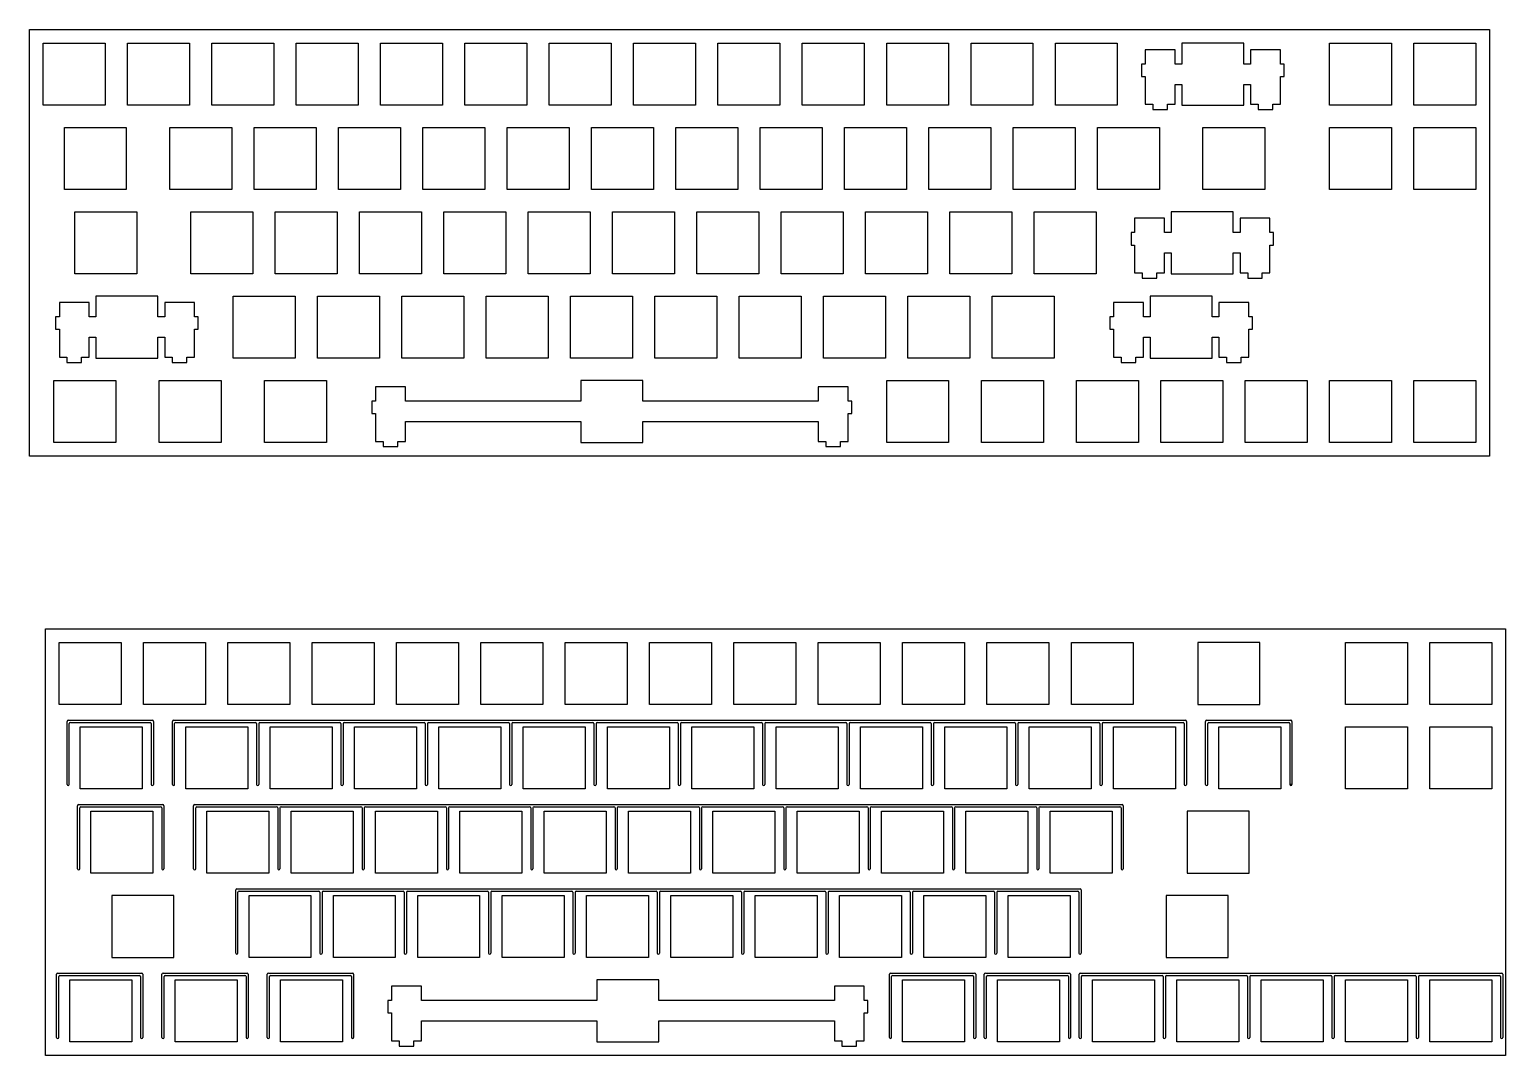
# Model space of a CAD drawing. Extents: x 303 to 653, y -1408 to -756.
# Drawn here: x 315.1 to 648.5, y -1124.6 to -892.7 of the extents above; entities that cross this region are included whole.
import ezdxf

# ---------------------------------------------------------------- set-up
doc = ezdxf.new("R2010")
doc.units = 0
doc.header["$MEASUREMENT"] = 0

msp = doc.modelspace()

# ---------------------------------------------------------------- linework, layer by layer
at = {"color": 0}
for p, q in [((315.11, -892.71), (644.87, -892.71)), ((315.11, -989.11), (315.11, -892.71)), ((644.87, -892.71), (644.87, -989.11)), ((318.21, -895.81), (332.21, -895.81)), ((318.21, -909.81), (318.21, -895.81)), ((332.21, -895.81), (332.21, -909.81)), ((337.26, -895.81), (351.25, -895.81)), ((337.26, -909.81), (337.26, -895.81)), ((351.25, -895.81), (351.25, -909.81)), ((356.31, -895.81), (370.3, -895.81)), ((356.31, -909.81), (356.31, -895.81)), ((370.3, -895.81), (370.3, -909.81)), ((375.36, -895.81), (389.35, -895.81)), ((375.36, -909.81), (375.36, -895.81)), ((389.35, -895.81), (389.35, -909.81)), ((394.41, -895.81), (408.4, -895.81)), ((394.41, -909.81), (394.41, -895.81)), ((408.4, -895.81), (408.4, -909.81)), ((413.45, -895.81), (427.45, -895.81)), ((413.45, -909.81), (413.45, -895.81)), ((427.45, -895.81), (427.45, -909.81)), ((432.5, -895.81), (446.5, -895.81)), ((432.5, -909.81), (432.5, -895.81)), ((446.5, -895.81), (446.5, -909.81)), ((451.56, -895.81), (465.55, -895.81)), ((451.56, -909.81), (451.56, -895.81)), ((465.55, -895.81), (465.55, -909.81)), ((470.61, -895.81), (484.6, -895.81)), ((470.61, -909.81), (470.61, -895.81)), ((484.6, -895.81), (484.6, -909.81)), ((489.66, -895.81), (503.65, -895.81)), ((489.66, -909.81), (489.66, -895.81)), ((503.65, -895.81), (503.65, -909.81)), ((508.71, -895.81), (522.7, -895.81)), ((508.71, -909.81), (508.71, -895.81)), ((522.7, -895.81), (522.7, -909.81)), ((527.76, -895.81), (541.75, -895.81)), ((527.76, -909.81), (527.76, -895.81)), ((541.75, -895.81), (541.75, -909.81)), ((546.81, -895.81), (560.8, -895.81)), ((546.81, -909.81), (546.81, -895.81)), ((560.8, -895.81), (560.8, -909.81)), ((575.38, -895.81), (575.38, -900.51)), ((589.38, -895.81), (575.38, -895.81)), ((589.38, -900.51), (589.38, -895.81)), ((608.72, -895.81), (622.72, -895.81)), ((608.72, -909.81), (608.72, -895.81)), ((622.72, -895.81), (622.72, -909.81)), ((627.77, -895.81), (641.77, -895.81)), ((627.77, -909.81), (627.77, -895.81)), ((641.77, -895.81), (641.77, -909.81)), ((573.85, -897.28), (567.11, -897.28)), ((567.11, -897.28), (567.11, -900.51)), ((573.85, -900.51), (573.85, -897.28)), ((597.65, -897.28), (590.91, -897.28)), ((590.91, -897.28), (590.91, -900.51)), ((597.65, -900.51), (597.65, -897.28)), ((567.11, -900.51), (566.28, -900.51)), ((566.28, -900.51), (566.28, -903.31)), ((566.28, -903.31), (567.11, -903.31)), ((567.11, -903.31), (567.11, -909.58)), ((575.38, -900.51), (573.85, -900.51)), ((590.91, -900.51), (589.38, -900.51)), ((598.48, -900.51), (597.65, -900.51)), ((597.65, -909.58), (597.65, -903.31)), ((597.65, -903.31), (598.48, -903.31)), ((598.48, -903.31), (598.48, -900.51)), ((573.85, -909.58), (573.85, -905.11)), ((573.85, -905.11), (575.38, -905.11)), ((575.38, -905.11), (575.38, -909.81)), ((589.38, -909.81), (589.38, -905.11)), ((589.38, -905.11), (590.91, -905.11)), ((590.91, -905.11), (590.91, -909.58)), ((332.21, -909.81), (318.21, -909.81)), ((351.25, -909.81), (337.26, -909.81)), ((370.3, -909.81), (356.31, -909.81)), ((389.35, -909.81), (375.36, -909.81)), ((408.4, -909.81), (394.41, -909.81)), ((427.45, -909.81), (413.45, -909.81)), ((446.5, -909.81), (432.5, -909.81)), ((465.55, -909.81), (451.56, -909.81)), ((484.6, -909.81), (470.61, -909.81)), ((503.65, -909.81), (489.66, -909.81)), ((522.7, -909.81), (508.71, -909.81)), ((541.75, -909.81), (527.76, -909.81)), ((560.8, -909.81), (546.81, -909.81)), ((567.11, -909.58), (568.83, -909.58)), ((568.83, -909.58), (568.83, -910.78)), ((572.13, -910.78), (572.13, -909.58)), ((572.13, -909.58), (573.85, -909.58)), ((575.38, -909.81), (589.38, -909.81)), ((590.91, -909.58), (592.63, -909.58)), ((592.63, -909.58), (592.63, -910.78)), ((595.93, -910.78), (595.93, -909.58)), ((595.93, -909.58), (597.65, -909.58)), ((622.72, -909.81), (608.72, -909.81)), ((641.77, -909.81), (627.77, -909.81)), ((568.83, -910.78), (572.13, -910.78)), ((592.63, -910.78), (595.93, -910.78)), ((322.97, -914.86), (336.97, -914.86)), ((322.97, -928.86), (322.97, -914.86)), ((336.97, -914.86), (336.97, -928.86)), ((346.78, -914.86), (360.78, -914.86)), ((346.78, -928.86), (346.78, -914.86)), ((360.78, -914.86), (360.78, -928.86)), ((365.83, -914.86), (379.83, -914.86)), ((365.83, -928.86), (365.83, -914.86)), ((379.83, -914.86), (379.83, -928.86)), ((384.88, -914.86), (398.88, -914.86)), ((384.88, -928.86), (384.88, -914.86)), ((398.88, -914.86), (398.88, -928.86)), ((403.93, -914.86), (417.93, -914.86)), ((403.93, -928.86), (403.93, -914.86)), ((417.93, -914.86), (417.93, -928.86)), ((422.98, -914.86), (436.98, -914.86)), ((422.98, -928.86), (422.98, -914.86)), ((436.98, -914.86), (436.98, -928.86)), ((442.03, -914.86), (456.03, -914.86)), ((442.03, -928.86), (442.03, -914.86)), ((456.03, -914.86), (456.03, -928.86)), ((461.08, -914.86), (475.08, -914.86)), ((461.08, -928.86), (461.08, -914.86)), ((475.08, -914.86), (475.08, -928.86)), ((480.13, -914.86), (494.13, -914.86)), ((480.13, -928.86), (480.13, -914.86)), ((494.13, -914.86), (494.13, -928.86)), ((499.18, -914.86), (513.18, -914.86)), ((499.18, -928.86), (499.18, -914.86)), ((513.18, -914.86), (513.18, -928.86)), ((518.23, -914.86), (532.23, -914.86)), ((518.23, -928.86), (518.23, -914.86)), ((532.23, -914.86), (532.23, -928.86)), ((537.28, -914.86), (551.28, -914.86)), ((537.28, -928.86), (537.28, -914.86)), ((551.28, -914.86), (551.28, -928.86)), ((556.33, -914.86), (570.33, -914.86)), ((556.33, -928.86), (556.33, -914.86)), ((570.33, -914.86), (570.33, -928.86)), ((580.14, -914.86), (594.14, -914.86)), ((580.14, -928.86), (580.14, -914.86)), ((594.14, -914.86), (594.14, -928.86)), ((608.72, -914.86), (622.72, -914.86)), ((608.72, -928.86), (608.72, -914.86)), ((622.72, -914.86), (622.72, -928.86)), ((627.77, -914.86), (641.77, -914.86)), ((627.77, -928.86), (627.77, -914.86)), ((641.77, -914.86), (641.77, -928.86)), ((336.97, -928.86), (322.97, -928.86)), ((360.78, -928.86), (346.78, -928.86)), ((379.83, -928.86), (365.83, -928.86)), ((398.88, -928.86), (384.88, -928.86)), ((417.93, -928.86), (403.93, -928.86)), ((436.98, -928.86), (422.98, -928.86)), ((456.03, -928.86), (442.03, -928.86)), ((475.08, -928.86), (461.08, -928.86)), ((494.13, -928.86), (480.13, -928.86)), ((513.18, -928.86), (499.18, -928.86)), ((532.23, -928.86), (518.23, -928.86)), ((551.28, -928.86), (537.28, -928.86)), ((570.33, -928.86), (556.33, -928.86)), ((594.14, -928.86), (580.14, -928.86)), ((622.72, -928.86), (608.72, -928.86)), ((641.77, -928.86), (627.77, -928.86)), ((325.35, -933.91), (339.35, -933.91)), ((325.35, -947.91), (325.35, -933.91)), ((339.35, -933.91), (339.35, -947.91)), ((351.54, -933.91), (365.54, -933.91)), ((351.54, -947.91), (351.54, -933.91)), ((365.54, -933.91), (365.54, -947.91)), ((370.59, -933.91), (384.59, -933.91)), ((370.59, -947.91), (370.59, -933.91)), ((384.59, -933.91), (384.59, -947.91)), ((389.64, -933.91), (403.64, -933.91)), ((389.64, -947.91), (389.64, -933.91)), ((403.64, -933.91), (403.64, -947.91)), ((408.69, -933.91), (422.69, -933.91)), ((408.69, -947.91), (408.69, -933.91)), ((422.69, -933.91), (422.69, -947.91)), ((427.74, -933.91), (441.74, -933.91)), ((427.74, -947.91), (427.74, -933.91)), ((441.74, -933.91), (441.74, -947.91)), ((446.79, -933.91), (460.79, -933.91)), ((446.79, -947.91), (446.79, -933.91)), ((460.79, -933.91), (460.79, -947.91)), ((465.84, -933.91), (479.84, -933.91)), ((465.84, -947.91), (465.84, -933.91)), ((479.84, -933.91), (479.84, -947.91)), ((484.89, -933.91), (498.89, -933.91)), ((484.89, -947.91), (484.89, -933.91)), ((498.89, -933.91), (498.89, -947.91)), ((503.94, -933.91), (517.94, -933.91)), ((503.94, -947.91), (503.94, -933.91)), ((517.94, -933.91), (517.94, -947.91)), ((522.99, -933.91), (536.99, -933.91)), ((522.99, -947.91), (522.99, -933.91)), ((536.99, -933.91), (536.99, -947.91)), ((542.04, -933.91), (556.04, -933.91)), ((542.04, -947.91), (542.04, -933.91)), ((556.04, -933.91), (556.04, -947.91)), ((571.47, -935.38), (564.72, -935.38)), ((564.72, -935.38), (564.72, -938.61)), ((571.47, -938.61), (571.47, -935.38)), ((573, -933.91), (573, -938.61)), ((587, -933.91), (573, -933.91)), ((587, -938.61), (587, -933.91)), ((595.27, -935.38), (588.52, -935.38)), ((588.52, -935.38), (588.52, -938.61)), ((595.27, -938.61), (595.27, -935.38)), ((564.72, -938.61), (563.9, -938.61)), ((563.9, -938.61), (563.9, -941.41)), ((573, -938.61), (571.47, -938.61)), ((588.52, -938.61), (587, -938.61)), ((596.1, -938.61), (595.27, -938.61)), ((596.1, -941.41), (596.1, -938.61)), ((563.9, -941.41), (564.72, -941.41)), ((564.72, -941.41), (564.72, -947.68)), ((571.47, -947.68), (571.47, -943.21)), ((571.47, -943.21), (573, -943.21)), ((573, -943.21), (573, -947.91)), ((587, -947.91), (587, -943.21)), ((587, -943.21), (588.52, -943.21)), ((588.52, -943.21), (588.52, -947.68)), ((595.27, -947.68), (595.27, -941.41)), ((595.27, -941.41), (596.1, -941.41)), ((339.35, -947.91), (325.35, -947.91)), ((365.54, -947.91), (351.54, -947.91)), ((384.59, -947.91), (370.59, -947.91)), ((403.64, -947.91), (389.64, -947.91)), ((422.69, -947.91), (408.69, -947.91)), ((441.74, -947.91), (427.74, -947.91)), ((460.79, -947.91), (446.79, -947.91)), ((479.84, -947.91), (465.84, -947.91)), ((498.89, -947.91), (484.89, -947.91)), ((517.94, -947.91), (503.94, -947.91)), ((536.99, -947.91), (522.99, -947.91)), ((556.04, -947.91), (542.04, -947.91)), ((564.72, -947.68), (566.45, -947.68)), ((566.45, -947.68), (566.45, -948.88)), ((566.45, -948.88), (569.75, -948.88)), ((569.75, -948.88), (569.75, -947.68)), ((569.75, -947.68), (571.47, -947.68)), ((573, -947.91), (587, -947.91)), ((588.52, -947.68), (590.25, -947.68)), ((590.25, -947.68), (590.25, -948.88)), ((590.25, -948.88), (593.55, -948.88)), ((593.55, -948.88), (593.55, -947.68)), ((593.55, -947.68), (595.27, -947.68)), ((330.11, -952.96), (330.11, -957.66)), ((344.11, -952.96), (330.11, -952.96)), ((344.11, -957.66), (344.11, -952.96)), ((361.07, -952.96), (375.07, -952.96)), ((361.07, -966.96), (361.07, -952.96)), ((375.07, -952.96), (375.07, -966.96)), ((380.12, -952.96), (394.12, -952.96)), ((380.12, -966.96), (380.12, -952.96)), ((394.12, -952.96), (394.12, -966.96)), ((399.17, -952.96), (413.17, -952.96)), ((399.17, -966.96), (399.17, -952.96)), ((413.17, -952.96), (413.17, -966.96)), ((418.22, -952.96), (432.22, -952.96)), ((418.22, -966.96), (418.22, -952.96)), ((432.22, -952.96), (432.22, -966.96)), ((437.27, -952.96), (451.27, -952.96)), ((437.27, -966.96), (437.27, -952.96)), ((451.27, -952.96), (451.27, -966.96)), ((456.32, -952.96), (470.32, -952.96)), ((456.32, -966.96), (456.32, -952.96)), ((470.32, -952.96), (470.32, -966.96)), ((475.37, -952.96), (489.37, -952.96)), ((475.37, -966.96), (475.37, -952.96)), ((489.37, -952.96), (489.37, -966.96)), ((494.42, -952.96), (508.42, -952.96)), ((494.42, -966.96), (494.42, -952.96)), ((508.42, -952.96), (508.42, -966.96)), ((513.47, -952.96), (527.47, -952.96)), ((513.47, -966.96), (513.47, -952.96)), ((527.47, -952.96), (527.47, -966.96)), ((532.52, -952.96), (546.52, -952.96)), ((532.52, -966.96), (532.52, -952.96)), ((546.52, -952.96), (546.52, -966.96)), ((568.24, -952.96), (568.24, -957.66)), ((582.24, -952.96), (568.24, -952.96)), ((582.24, -957.66), (582.24, -952.96)), ((328.59, -954.43), (321.84, -954.43)), ((321.84, -954.43), (321.84, -957.66)), ((328.59, -957.66), (328.59, -954.43)), ((352.39, -954.43), (345.64, -954.43)), ((345.64, -954.43), (345.64, -957.66)), ((352.39, -957.66), (352.39, -954.43)), ((566.71, -954.43), (559.96, -954.43)), ((559.96, -954.43), (559.96, -957.66)), ((566.71, -957.66), (566.71, -954.43)), ((590.51, -954.43), (583.76, -954.43)), ((583.76, -954.43), (583.76, -957.66)), ((590.51, -957.66), (590.51, -954.43)), ((321.84, -957.66), (321.01, -957.66)), ((321.01, -957.66), (321.01, -960.46)), ((330.11, -957.66), (328.59, -957.66)), ((345.64, -957.66), (344.11, -957.66)), ((353.21, -957.66), (352.39, -957.66)), ((353.21, -960.46), (353.21, -957.66)), ((559.96, -957.66), (559.14, -957.66)), ((559.14, -957.66), (559.14, -960.46)), ((568.24, -957.66), (566.71, -957.66)), ((583.76, -957.66), (582.24, -957.66)), ((591.34, -957.66), (590.51, -957.66)), ((591.34, -960.46), (591.34, -957.66)), ((321.01, -960.46), (321.84, -960.46)), ((321.84, -960.46), (321.84, -966.73)), ((328.59, -966.73), (328.59, -962.26)), ((328.59, -962.26), (330.11, -962.26)), ((330.11, -962.26), (330.11, -966.96)), ((344.11, -966.96), (344.11, -962.26)), ((344.11, -962.26), (345.64, -962.26)), ((345.64, -962.26), (345.64, -966.73)), ((352.39, -966.73), (352.39, -960.46)), ((352.39, -960.46), (353.21, -960.46)), ((559.14, -960.46), (559.96, -960.46)), ((559.96, -960.46), (559.96, -966.73)), ((566.71, -966.73), (566.71, -962.26)), ((566.71, -962.26), (568.24, -962.26)), ((568.24, -962.26), (568.24, -966.96)), ((582.24, -966.96), (582.24, -962.26)), ((582.24, -962.26), (583.76, -962.26)), ((583.76, -962.26), (583.76, -966.73)), ((590.51, -966.73), (590.51, -960.46)), ((590.51, -960.46), (591.34, -960.46)), ((321.84, -966.73), (323.56, -966.73)), ((323.56, -966.73), (323.56, -967.93)), ((326.86, -967.93), (326.86, -966.73)), ((326.86, -966.73), (328.59, -966.73)), ((345.64, -966.73), (347.36, -966.73)), ((347.36, -966.73), (347.36, -967.93)), ((350.66, -967.93), (350.66, -966.73)), ((350.66, -966.73), (352.39, -966.73)), ((559.96, -966.73), (561.69, -966.73)), ((561.69, -966.73), (561.69, -967.93)), ((564.99, -967.93), (564.99, -966.73)), ((564.99, -966.73), (566.71, -966.73)), ((583.76, -966.73), (585.49, -966.73)), ((585.49, -966.73), (585.49, -967.93)), ((588.79, -967.93), (588.79, -966.73)), ((588.79, -966.73), (590.51, -966.73)), ((323.56, -967.93), (326.86, -967.93)), ((330.11, -966.96), (344.11, -966.96)), ((347.36, -967.93), (350.66, -967.93)), ((375.07, -966.96), (361.07, -966.96)), ((394.12, -966.96), (380.12, -966.96)), ((413.17, -966.96), (399.17, -966.96)), ((432.22, -966.96), (418.22, -966.96)), ((451.27, -966.96), (437.27, -966.96)), ((470.32, -966.96), (456.32, -966.96)), ((489.37, -966.96), (475.37, -966.96)), ((508.42, -966.96), (494.42, -966.96)), ((527.47, -966.96), (513.47, -966.96)), ((546.52, -966.96), (532.52, -966.96)), ((561.69, -967.93), (564.99, -967.93)), ((568.24, -966.96), (582.24, -966.96)), ((585.49, -967.93), (588.79, -967.93)), ((320.59, -972.01), (334.59, -972.01)), ((320.59, -986.01), (320.59, -972.01)), ((334.59, -972.01), (334.59, -986.01)), ((344.4, -972.01), (358.4, -972.01)), ((344.4, -986.01), (344.4, -972.01)), ((358.4, -972.01), (358.4, -986.01)), ((368.21, -972.01), (382.21, -972.01)), ((368.21, -986.01), (368.21, -972.01)), ((382.21, -972.01), (382.21, -986.01)), ((439.65, -972.01), (439.65, -976.71)), ((453.65, -972.01), (439.65, -972.01)), ((453.65, -976.71), (453.65, -972.01)), ((508.71, -972.01), (522.7, -972.01)), ((508.71, -986.01), (508.71, -972.01)), ((522.7, -972.01), (522.7, -986.01)), ((530.14, -972.01), (544.14, -972.01)), ((530.14, -986.01), (530.14, -972.01)), ((544.14, -972.01), (544.14, -986.01)), ((551.57, -972.01), (565.57, -972.01)), ((551.57, -986.01), (551.57, -972.01)), ((565.57, -972.01), (565.57, -986.01)), ((570.62, -972.01), (584.62, -972.01)), ((570.62, -986.01), (570.62, -972.01)), ((584.62, -972.01), (584.62, -986.01)), ((589.67, -972.01), (603.67, -972.01)), ((589.67, -986.01), (589.67, -972.01)), ((603.67, -972.01), (603.67, -986.01)), ((608.72, -972.01), (622.72, -972.01)), ((608.72, -986.01), (608.72, -972.01)), ((622.72, -972.01), (622.72, -986.01)), ((627.77, -972.01), (641.77, -972.01)), ((627.77, -986.01), (627.77, -972.01)), ((641.77, -972.01), (641.77, -986.01)), ((393.27, -976.71), (392.45, -976.71)), ((392.45, -976.71), (392.45, -979.51)), ((400.02, -973.48), (393.27, -973.48)), ((393.27, -973.48), (393.27, -976.71)), ((400.02, -976.71), (400.02, -973.48)), ((439.65, -976.71), (400.02, -976.71)), ((493.27, -976.71), (453.65, -976.71)), ((500.02, -973.48), (493.27, -973.48)), ((493.27, -973.48), (493.27, -976.71)), ((500.02, -976.71), (500.02, -973.48)), ((500.85, -976.71), (500.02, -976.71)), ((500.85, -979.51), (500.85, -976.71)), ((392.45, -979.51), (393.27, -979.51)), ((393.27, -979.51), (393.27, -985.78)), ((500.02, -985.78), (500.02, -979.51)), ((500.02, -979.51), (500.85, -979.51)), ((400.02, -985.78), (400.02, -981.31)), ((400.02, -981.31), (439.65, -981.31)), ((439.65, -981.31), (439.65, -986.01)), ((453.65, -986.01), (453.65, -981.31)), ((453.65, -981.31), (493.27, -981.31)), ((493.27, -981.31), (493.27, -985.78)), ((334.59, -986.01), (320.59, -986.01)), ((358.4, -986.01), (344.4, -986.01)), ((382.21, -986.01), (368.21, -986.01)), ((393.27, -985.78), (395, -985.78)), ((395, -985.78), (395, -986.98)), ((398.3, -986.98), (398.3, -985.78)), ((398.3, -985.78), (400.02, -985.78)), ((439.65, -986.01), (453.65, -986.01)), ((493.27, -985.78), (495, -985.78)), ((495, -985.78), (495, -986.98)), ((498.3, -986.98), (498.3, -985.78)), ((498.3, -985.78), (500.02, -985.78)), ((522.7, -986.01), (508.71, -986.01)), ((544.14, -986.01), (530.14, -986.01)), ((565.57, -986.01), (551.57, -986.01)), ((584.62, -986.01), (570.62, -986.01)), ((603.67, -986.01), (589.67, -986.01)), ((622.72, -986.01), (608.72, -986.01)), ((641.77, -986.01), (627.77, -986.01)), ((644.87, -989.11), (315.11, -989.11)), ((395, -986.98), (398.3, -986.98)), ((495, -986.98), (498.3, -986.98)), ((318.72, -1028.16), (648.48, -1028.16)), ((318.72, -1124.56), (318.72, -1028.16)), ((648.48, -1028.16), (648.48, -1124.56)), ((321.82, -1031.26), (335.82, -1031.26)), ((321.82, -1045.26), (321.82, -1031.26)), ((335.82, -1031.26), (335.82, -1045.26)), ((340.87, -1031.26), (354.87, -1031.26)), ((340.87, -1045.26), (340.87, -1031.26)), ((354.87, -1031.26), (354.87, -1045.26)), ((359.92, -1031.26), (373.92, -1031.26)), ((359.92, -1045.26), (359.92, -1031.26)), ((373.92, -1031.26), (373.92, -1045.26)), ((378.97, -1031.26), (392.97, -1031.26)), ((378.97, -1045.26), (378.97, -1031.26)), ((392.97, -1031.26), (392.97, -1045.26)), ((398.02, -1031.26), (412.02, -1031.26)), ((398.02, -1045.26), (398.02, -1031.26)), ((412.02, -1031.26), (412.02, -1045.26)), ((417.07, -1031.26), (431.07, -1031.26)), ((417.07, -1045.26), (417.07, -1031.26)), ((431.07, -1031.26), (431.07, -1045.26)), ((436.12, -1031.26), (450.12, -1031.26)), ((436.12, -1045.26), (436.12, -1031.26)), ((450.12, -1031.26), (450.12, -1045.26)), ((455.17, -1031.26), (469.17, -1031.26)), ((455.17, -1045.26), (455.17, -1031.26)), ((469.17, -1031.26), (469.17, -1045.26)), ((474.22, -1031.26), (488.22, -1031.26)), ((474.22, -1045.26), (474.22, -1031.26)), ((488.22, -1031.26), (488.22, -1045.26)), ((493.27, -1031.26), (507.27, -1031.26)), ((493.27, -1045.26), (493.27, -1031.26)), ((507.27, -1031.26), (507.27, -1045.26)), ((512.32, -1031.26), (526.32, -1031.26)), ((512.32, -1045.26), (512.32, -1031.26)), ((526.32, -1031.26), (526.32, -1045.26)), ((531.37, -1031.26), (545.37, -1031.26)), ((531.37, -1045.26), (531.37, -1031.26)), ((545.37, -1031.26), (545.37, -1045.26)), ((550.42, -1031.26), (564.42, -1031.26)), ((550.42, -1045.26), (550.42, -1031.26)), ((564.42, -1031.26), (564.42, -1045.26)), ((578.99, -1031.26), (578.99, -1045.26)), ((592.99, -1031.26), (578.99, -1031.26)), ((592.99, -1045.26), (592.99, -1031.26)), ((612.33, -1031.26), (626.33, -1031.26)), ((612.33, -1045.26), (612.33, -1031.26)), ((626.33, -1031.26), (626.33, -1045.26)), ((631.38, -1031.26), (645.38, -1031.26)), ((631.38, -1045.26), (631.38, -1031.26)), ((645.38, -1031.26), (645.38, -1045.26)), ((335.82, -1045.26), (321.82, -1045.26)), ((354.87, -1045.26), (340.87, -1045.26)), ((373.92, -1045.26), (359.92, -1045.26)), ((392.97, -1045.26), (378.97, -1045.26)), ((412.02, -1045.26), (398.02, -1045.26)), ((431.07, -1045.26), (417.07, -1045.26)), ((450.12, -1045.26), (436.12, -1045.26)), ((469.17, -1045.26), (455.17, -1045.26)), ((488.22, -1045.26), (474.22, -1045.26)), ((507.27, -1045.26), (493.27, -1045.26)), ((526.32, -1045.26), (512.32, -1045.26)), ((545.37, -1045.26), (531.37, -1045.26)), ((564.42, -1045.26), (550.42, -1045.26)), ((578.99, -1045.26), (592.99, -1045.26)), ((626.33, -1045.26), (612.33, -1045.26)), ((645.38, -1045.26), (631.38, -1045.26)), ((323.58, -1063.31), (323.58, -1049.06)), ((323.83, -1048.81), (342.83, -1048.81)), ((324.08, -1063.31), (324.08, -1049.56)), ((324.33, -1049.31), (342.33, -1049.31)), ((342.58, -1049.56), (342.58, -1063.31)), ((343.08, -1049.06), (343.08, -1063.31)), ((347.39, -1063.31), (347.39, -1049.06)), ((347.64, -1048.81), (576.19, -1048.81)), ((347.89, -1063.31), (347.89, -1049.56)), ((348.14, -1049.31), (366.14, -1049.31)), ((366.39, -1049.56), (366.39, -1063.31)), ((366.89, -1049.56), (366.89, -1063.31)), ((367.14, -1049.31), (385.19, -1049.31)), ((385.44, -1049.56), (385.44, -1063.31)), ((385.94, -1049.56), (385.94, -1063.31)), ((386.19, -1049.31), (404.24, -1049.31)), ((404.49, -1049.56), (404.49, -1063.31)), ((404.99, -1049.56), (404.99, -1063.31)), ((405.24, -1049.31), (423.29, -1049.31)), ((423.54, -1049.56), (423.54, -1063.31)), ((424.04, -1049.56), (424.04, -1063.31)), ((424.29, -1049.31), (442.34, -1049.31)), ((442.59, -1049.56), (442.59, -1063.31)), ((443.09, -1049.56), (443.09, -1063.31)), ((443.34, -1049.31), (461.39, -1049.31)), ((461.64, -1049.56), (461.64, -1063.31)), ((462.14, -1049.56), (462.14, -1063.31)), ((462.39, -1049.31), (480.44, -1049.31)), ((480.69, -1049.56), (480.69, -1063.31)), ((481.19, -1049.56), (481.19, -1063.31)), ((481.44, -1049.31), (499.49, -1049.31)), ((499.74, -1049.56), (499.74, -1063.31)), ((500.24, -1049.56), (500.24, -1063.31)), ((500.49, -1049.31), (518.54, -1049.31)), ((518.79, -1049.56), (518.79, -1063.31)), ((519.29, -1049.56), (519.29, -1063.31)), ((519.54, -1049.31), (537.59, -1049.31)), ((537.84, -1049.56), (537.84, -1063.31)), ((538.34, -1049.56), (538.34, -1063.31)), ((538.59, -1049.31), (556.64, -1049.31)), ((556.89, -1049.56), (556.89, -1063.31)), ((557.39, -1049.56), (557.39, -1063.31)), ((557.64, -1049.31), (575.69, -1049.31)), ((575.94, -1049.56), (575.94, -1063.31)), ((576.44, -1049.06), (576.44, -1063.31)), ((580.76, -1063.31), (580.76, -1049.06)), ((581.01, -1048.81), (600.01, -1048.81)), ((581.26, -1063.31), (581.26, -1049.56)), ((581.51, -1049.31), (599.51, -1049.31)), ((599.76, -1049.56), (599.76, -1063.31)), ((600.26, -1049.06), (600.26, -1063.31)), ((326.58, -1050.31), (340.58, -1050.31)), ((326.58, -1064.31), (326.58, -1050.31)), ((340.58, -1050.31), (340.58, -1064.31)), ((350.39, -1050.31), (364.39, -1050.31)), ((350.39, -1064.31), (350.39, -1050.31)), ((364.39, -1050.31), (364.39, -1064.31)), ((369.44, -1050.31), (383.44, -1050.31)), ((369.44, -1064.31), (369.44, -1050.31)), ((383.44, -1050.31), (383.44, -1064.31)), ((388.49, -1050.31), (402.49, -1050.31)), ((388.49, -1064.31), (388.49, -1050.31)), ((402.49, -1050.31), (402.49, -1064.31)), ((407.54, -1050.31), (421.54, -1050.31)), ((407.54, -1064.31), (407.54, -1050.31)), ((421.54, -1050.31), (421.54, -1064.31)), ((426.59, -1050.31), (440.59, -1050.31)), ((426.59, -1064.31), (426.59, -1050.31)), ((440.59, -1050.31), (440.59, -1064.31)), ((445.64, -1050.31), (459.64, -1050.31)), ((445.64, -1064.31), (445.64, -1050.31)), ((459.64, -1050.31), (459.64, -1064.31)), ((464.69, -1050.31), (478.69, -1050.31)), ((464.69, -1064.31), (464.69, -1050.31)), ((478.69, -1050.31), (478.69, -1064.31)), ((483.74, -1050.31), (497.74, -1050.31)), ((483.74, -1064.31), (483.74, -1050.31)), ((497.74, -1050.31), (497.74, -1064.31)), ((502.79, -1050.31), (516.79, -1050.31)), ((502.79, -1064.31), (502.79, -1050.31)), ((516.79, -1050.31), (516.79, -1064.31)), ((521.84, -1050.31), (535.84, -1050.31)), ((521.84, -1064.31), (521.84, -1050.31)), ((535.84, -1050.31), (535.84, -1064.31)), ((540.89, -1050.31), (554.89, -1050.31)), ((540.89, -1064.31), (540.89, -1050.31)), ((554.89, -1050.31), (554.89, -1064.31)), ((559.94, -1050.31), (573.94, -1050.31)), ((559.94, -1064.31), (559.94, -1050.31)), ((573.94, -1050.31), (573.94, -1064.31)), ((583.76, -1050.31), (597.76, -1050.31)), ((583.76, -1064.31), (583.76, -1050.31)), ((597.76, -1050.31), (597.76, -1064.31)), ((612.33, -1050.31), (626.33, -1050.31)), ((612.33, -1064.31), (612.33, -1050.31)), ((626.33, -1050.31), (626.33, -1064.31)), ((631.38, -1050.31), (645.38, -1050.31)), ((631.38, -1064.31), (631.38, -1050.31)), ((645.38, -1050.31), (645.38, -1064.31)), ((600.26, -1063.31), (599.76, -1063.31)), ((340.58, -1064.31), (326.58, -1064.31)), ((364.39, -1064.31), (350.39, -1064.31)), ((364.39, -1064.31), (350.39, -1064.31)), ((383.44, -1064.31), (369.44, -1064.31)), ((383.44, -1064.31), (369.44, -1064.31)), ((402.49, -1064.31), (388.49, -1064.31)), ((402.49, -1064.31), (388.49, -1064.31)), ((421.54, -1064.31), (407.54, -1064.31)), ((421.54, -1064.31), (407.54, -1064.31)), ((440.59, -1064.31), (426.59, -1064.31)), ((440.59, -1064.31), (426.59, -1064.31)), ((459.64, -1064.31), (445.64, -1064.31)), ((459.64, -1064.31), (445.64, -1064.31)), ((478.69, -1064.31), (464.69, -1064.31)), ((478.69, -1064.31), (464.69, -1064.31)), ((497.74, -1064.31), (483.74, -1064.31)), ((497.74, -1064.31), (483.74, -1064.31)), ((516.79, -1064.31), (502.79, -1064.31)), ((516.79, -1064.31), (502.79, -1064.31)), ((535.84, -1064.31), (521.84, -1064.31)), ((535.84, -1064.31), (521.84, -1064.31)), ((554.89, -1064.31), (540.89, -1064.31)), ((554.89, -1064.31), (540.89, -1064.31)), ((573.94, -1064.31), (559.94, -1064.31)), ((573.94, -1064.31), (559.94, -1064.31)), ((597.76, -1064.31), (583.76, -1064.31)), ((597.76, -1064.31), (583.76, -1064.31)), ((626.33, -1064.31), (612.33, -1064.31)), ((645.38, -1064.31), (631.38, -1064.31)), ((325.96, -1082.36), (325.96, -1068.11)), ((326.21, -1067.86), (345.21, -1067.86)), ((326.46, -1082.36), (326.46, -1068.61)), ((326.71, -1068.36), (344.71, -1068.36)), ((328.96, -1069.36), (342.96, -1069.36)), ((328.96, -1083.36), (328.96, -1069.36)), ((342.96, -1069.36), (342.96, -1083.36)), ((344.96, -1068.61), (344.96, -1082.36)), ((345.46, -1068.11), (345.46, -1082.36)), ((352.16, -1082.36), (352.16, -1068.11)), ((352.41, -1067.86), (561.91, -1067.86)), ((352.66, -1082.36), (352.66, -1068.61)), ((352.91, -1068.36), (370.91, -1068.36)), ((355.16, -1069.36), (369.16, -1069.36)), ((355.16, -1083.36), (355.16, -1069.36)), ((369.16, -1069.36), (369.16, -1083.36)), ((371.16, -1068.61), (371.16, -1082.36)), ((371.66, -1068.61), (371.66, -1082.36)), ((371.91, -1068.36), (389.96, -1068.36)), ((374.21, -1069.36), (388.21, -1069.36)), ((374.21, -1083.36), (374.21, -1069.36)), ((388.21, -1069.36), (388.21, -1083.36)), ((390.21, -1068.61), (390.21, -1082.36)), ((390.71, -1068.61), (390.71, -1082.36)), ((390.96, -1068.36), (409.01, -1068.36)), ((393.26, -1069.36), (407.26, -1069.36)), ((393.26, -1083.36), (393.26, -1069.36)), ((407.26, -1069.36), (407.26, -1083.36)), ((409.26, -1068.61), (409.26, -1082.36)), ((409.76, -1068.61), (409.76, -1082.36)), ((410.01, -1068.36), (428.06, -1068.36)), ((412.31, -1069.36), (426.31, -1069.36)), ((412.31, -1083.36), (412.31, -1069.36)), ((426.31, -1069.36), (426.31, -1083.36)), ((428.31, -1068.61), (428.31, -1082.36)), ((428.81, -1068.61), (428.81, -1082.36)), ((429.06, -1068.36), (447.11, -1068.36)), ((431.36, -1069.36), (445.36, -1069.36)), ((431.36, -1083.36), (431.36, -1069.36)), ((445.36, -1069.36), (445.36, -1083.36)), ((447.36, -1068.61), (447.36, -1082.36)), ((447.86, -1068.61), (447.86, -1082.36)), ((448.11, -1068.36), (466.16, -1068.36)), ((450.41, -1069.36), (464.41, -1069.36)), ((450.41, -1083.36), (450.41, -1069.36)), ((464.41, -1069.36), (464.41, -1083.36)), ((466.41, -1068.61), (466.41, -1082.36)), ((466.91, -1068.61), (466.91, -1082.36)), ((467.16, -1068.36), (485.21, -1068.36)), ((469.46, -1069.36), (483.46, -1069.36)), ((469.46, -1083.36), (469.46, -1069.36)), ((483.46, -1069.36), (483.46, -1083.36)), ((485.46, -1068.61), (485.46, -1082.36)), ((485.96, -1068.61), (485.96, -1082.36)), ((486.21, -1068.36), (504.26, -1068.36)), ((488.51, -1069.36), (502.51, -1069.36)), ((488.51, -1083.36), (488.51, -1069.36)), ((502.51, -1069.36), (502.51, -1083.36)), ((504.51, -1068.61), (504.51, -1082.36)), ((505.01, -1068.61), (505.01, -1082.36)), ((505.26, -1068.36), (523.31, -1068.36)), ((507.56, -1069.36), (521.56, -1069.36)), ((507.56, -1083.36), (507.56, -1069.36)), ((521.56, -1069.36), (521.56, -1083.36)), ((523.56, -1068.61), (523.56, -1082.36)), ((524.06, -1068.61), (524.06, -1082.36)), ((524.31, -1068.36), (542.36, -1068.36)), ((526.61, -1069.36), (540.61, -1069.36)), ((526.61, -1083.36), (526.61, -1069.36)), ((540.61, -1069.36), (540.61, -1083.36)), ((542.61, -1068.61), (542.61, -1082.36)), ((543.11, -1068.61), (543.11, -1082.36)), ((543.36, -1068.36), (561.41, -1068.36)), ((545.66, -1069.36), (559.66, -1069.36)), ((545.66, -1083.36), (545.66, -1069.36)), ((559.66, -1069.36), (559.66, -1083.36)), ((561.66, -1068.61), (561.66, -1082.36)), ((562.16, -1068.11), (562.16, -1082.36)), ((576.61, -1069.36), (576.61, -1083.36)), ((590.61, -1069.36), (576.61, -1069.36)), ((590.61, -1083.36), (590.61, -1069.36)), ((342.96, -1083.36), (328.96, -1083.36)), ((369.16, -1083.36), (355.16, -1083.36)), ((369.16, -1083.36), (355.16, -1083.36)), ((388.21, -1083.36), (374.21, -1083.36)), ((388.21, -1083.36), (374.21, -1083.36)), ((407.26, -1083.36), (393.26, -1083.36)), ((407.26, -1083.36), (393.26, -1083.36)), ((426.31, -1083.36), (412.31, -1083.36)), ((426.31, -1083.36), (412.31, -1083.36)), ((445.36, -1083.36), (431.36, -1083.36)), ((445.36, -1083.36), (431.36, -1083.36)), ((464.41, -1083.36), (450.41, -1083.36)), ((464.41, -1083.36), (450.41, -1083.36)), ((483.46, -1083.36), (469.46, -1083.36)), ((483.46, -1083.36), (469.46, -1083.36)), ((502.51, -1083.36), (488.51, -1083.36)), ((502.51, -1083.36), (488.51, -1083.36)), ((521.56, -1083.36), (507.56, -1083.36)), ((521.56, -1083.36), (507.56, -1083.36)), ((540.61, -1083.36), (526.61, -1083.36)), ((540.61, -1083.36), (526.61, -1083.36)), ((559.66, -1083.36), (545.66, -1083.36)), ((559.66, -1083.36), (545.66, -1083.36)), ((576.61, -1083.36), (590.61, -1083.36)), ((333.72, -1088.41), (333.72, -1102.41)), ((347.72, -1088.41), (333.72, -1088.41)), ((347.72, -1102.41), (347.72, -1088.41)), ((361.68, -1101.41), (361.68, -1087.16)), ((361.93, -1086.91), (552.38, -1086.91)), ((362.18, -1101.41), (362.18, -1087.66)), ((362.43, -1087.41), (380.43, -1087.41)), ((364.68, -1088.41), (378.68, -1088.41)), ((364.68, -1102.41), (364.68, -1088.41)), ((378.68, -1088.41), (378.68, -1102.41)), ((380.68, -1087.66), (380.68, -1101.41)), ((381.18, -1087.66), (381.18, -1101.41)), ((381.43, -1087.41), (399.48, -1087.41)), ((383.73, -1088.41), (397.73, -1088.41)), ((383.73, -1102.41), (383.73, -1088.41)), ((397.73, -1088.41), (397.73, -1102.41)), ((399.73, -1087.66), (399.73, -1101.41)), ((400.23, -1087.66), (400.23, -1101.41)), ((400.48, -1087.41), (418.53, -1087.41)), ((402.78, -1088.41), (416.78, -1088.41)), ((402.78, -1102.41), (402.78, -1088.41)), ((416.78, -1088.41), (416.78, -1102.41)), ((418.78, -1087.66), (418.78, -1101.41)), ((419.28, -1087.66), (419.28, -1101.41)), ((419.53, -1087.41), (437.58, -1087.41)), ((421.83, -1088.41), (435.83, -1088.41)), ((421.83, -1102.41), (421.83, -1088.41)), ((435.83, -1088.41), (435.83, -1102.41)), ((437.83, -1087.66), (437.83, -1101.41)), ((438.33, -1087.66), (438.33, -1101.41)), ((438.58, -1087.41), (456.63, -1087.41)), ((440.88, -1088.41), (454.88, -1088.41)), ((440.88, -1102.41), (440.88, -1088.41)), ((454.88, -1088.41), (454.88, -1102.41)), ((456.88, -1087.66), (456.88, -1101.41)), ((457.38, -1087.66), (457.38, -1101.41)), ((457.63, -1087.41), (475.68, -1087.41)), ((459.93, -1088.41), (473.93, -1088.41)), ((459.93, -1102.41), (459.93, -1088.41)), ((473.93, -1088.41), (473.93, -1102.41)), ((475.93, -1087.66), (475.93, -1101.41)), ((476.43, -1087.66), (476.43, -1101.41)), ((476.68, -1087.41), (494.73, -1087.41)), ((478.98, -1088.41), (492.98, -1088.41)), ((478.98, -1102.41), (478.98, -1088.41)), ((492.98, -1088.41), (492.98, -1102.41)), ((494.98, -1087.66), (494.98, -1101.41)), ((495.48, -1087.66), (495.48, -1101.41)), ((495.73, -1087.41), (513.78, -1087.41)), ((498.03, -1088.41), (512.03, -1088.41)), ((498.03, -1102.41), (498.03, -1088.41)), ((512.03, -1088.41), (512.03, -1102.41)), ((514.03, -1087.66), (514.03, -1101.41)), ((514.53, -1087.66), (514.53, -1101.41)), ((514.78, -1087.41), (532.83, -1087.41)), ((517.08, -1088.41), (531.08, -1088.41)), ((517.08, -1102.41), (517.08, -1088.41)), ((531.08, -1088.41), (531.08, -1102.41)), ((533.08, -1087.66), (533.08, -1101.41)), ((533.58, -1087.66), (533.58, -1101.41)), ((533.83, -1087.41), (551.88, -1087.41)), ((536.13, -1088.41), (550.13, -1088.41)), ((536.13, -1102.41), (536.13, -1088.41)), ((550.13, -1088.41), (550.13, -1102.41)), ((552.13, -1087.66), (552.13, -1101.41)), ((552.63, -1087.16), (552.63, -1101.41)), ((571.85, -1088.41), (571.85, -1102.41)), ((585.85, -1088.41), (571.85, -1088.41)), ((585.85, -1102.41), (585.85, -1088.41)), ((333.72, -1102.41), (347.72, -1102.41)), ((378.68, -1102.41), (364.68, -1102.41)), ((378.68, -1102.41), (364.68, -1102.41)), ((397.73, -1102.41), (383.73, -1102.41)), ((397.73, -1102.41), (383.73, -1102.41)), ((416.78, -1102.41), (402.78, -1102.41)), ((416.78, -1102.41), (402.78, -1102.41)), ((435.83, -1102.41), (421.83, -1102.41)), ((435.83, -1102.41), (421.83, -1102.41)), ((454.88, -1102.41), (440.88, -1102.41)), ((454.88, -1102.41), (440.88, -1102.41)), ((473.93, -1102.41), (459.93, -1102.41)), ((473.93, -1102.41), (459.93, -1102.41)), ((492.98, -1102.41), (478.98, -1102.41)), ((492.98, -1102.41), (478.98, -1102.41)), ((512.03, -1102.41), (498.03, -1102.41)), ((512.03, -1102.41), (498.03, -1102.41)), ((531.08, -1102.41), (517.08, -1102.41)), ((531.08, -1102.41), (517.08, -1102.41)), ((550.13, -1102.41), (536.13, -1102.41)), ((571.85, -1102.41), (585.85, -1102.41)), ((321.2, -1120.46), (321.2, -1106.21)), ((321.45, -1105.96), (340.45, -1105.96)), ((321.7, -1120.46), (321.7, -1106.71)), ((321.95, -1106.46), (339.95, -1106.46)), ((340.2, -1106.71), (340.2, -1120.46)), ((340.7, -1106.21), (340.7, -1120.46)), ((345.01, -1120.46), (345.01, -1106.21)), ((345.26, -1105.96), (364.26, -1105.96)), ((345.51, -1120.46), (345.51, -1106.71)), ((345.76, -1106.46), (363.76, -1106.46)), ((364.01, -1106.71), (364.01, -1120.46)), ((364.51, -1106.21), (364.51, -1120.46)), ((368.82, -1120.46), (368.82, -1106.21)), ((369.07, -1105.96), (388.07, -1105.96)), ((369.32, -1120.46), (369.32, -1106.71)), ((369.57, -1106.46), (387.57, -1106.46)), ((387.82, -1106.71), (387.82, -1120.46)), ((388.32, -1106.21), (388.32, -1120.46)), ((509.32, -1120.46), (509.32, -1106.21)), ((509.57, -1105.96), (528.57, -1105.96)), ((509.82, -1120.46), (509.82, -1106.71)), ((510.07, -1106.46), (528.07, -1106.46)), ((528.32, -1106.71), (528.32, -1120.46)), ((528.82, -1106.21), (528.82, -1120.46)), ((530.75, -1120.46), (530.75, -1106.21)), ((531, -1105.96), (550, -1105.96)), ((531.25, -1120.46), (531.25, -1106.71)), ((531.5, -1106.46), (549.5, -1106.46)), ((549.75, -1106.71), (549.75, -1120.46)), ((550.25, -1106.21), (550.25, -1120.46)), ((552.18, -1120.46), (552.18, -1106.21)), ((552.43, -1105.96), (647.63, -1105.96)), ((552.68, -1120.46), (552.68, -1106.71)), ((552.93, -1106.46), (570.93, -1106.46)), ((571.18, -1106.71), (571.18, -1120.46)), ((571.68, -1106.71), (571.68, -1120.46)), ((571.93, -1106.46), (589.98, -1106.46)), ((590.23, -1106.71), (590.23, -1120.46)), ((590.73, -1106.71), (590.73, -1120.46)), ((590.98, -1106.46), (609.03, -1106.46)), ((609.28, -1106.71), (609.28, -1120.46)), ((609.78, -1106.71), (609.78, -1120.46)), ((610.03, -1106.46), (628.08, -1106.46)), ((628.33, -1106.71), (628.33, -1120.46)), ((628.83, -1106.71), (628.83, -1120.46)), ((629.08, -1106.46), (647.13, -1106.46)), ((647.38, -1106.71), (647.38, -1120.46)), ((647.88, -1106.21), (647.88, -1120.46)), ((324.2, -1107.46), (338.2, -1107.46)), ((324.2, -1121.46), (324.2, -1107.46)), ((338.2, -1107.46), (338.2, -1121.46)), ((348.01, -1107.46), (362.01, -1107.46)), ((348.01, -1121.46), (348.01, -1107.46)), ((362.01, -1107.46), (362.01, -1121.46)), ((371.82, -1107.46), (385.82, -1107.46)), ((371.82, -1121.46), (371.82, -1107.46)), ((385.82, -1107.46), (385.82, -1121.46)), ((403.64, -1108.93), (396.89, -1108.93)), ((396.89, -1108.93), (396.89, -1112.17)), ((403.64, -1112.17), (403.64, -1108.93)), ((443.26, -1107.46), (443.26, -1112.17)), ((457.26, -1107.46), (443.26, -1107.46)), ((457.26, -1112.17), (457.26, -1107.46)), ((503.64, -1108.93), (496.89, -1108.93)), ((496.89, -1108.93), (496.89, -1112.17)), ((503.64, -1112.17), (503.64, -1108.93)), ((512.32, -1107.46), (526.32, -1107.46)), ((512.32, -1121.46), (512.32, -1107.46)), ((526.32, -1107.46), (526.32, -1121.46)), ((533.75, -1107.46), (547.75, -1107.46)), ((533.75, -1121.46), (533.75, -1107.46)), ((547.75, -1107.46), (547.75, -1121.46)), ((555.18, -1107.46), (569.18, -1107.46)), ((555.18, -1121.46), (555.18, -1107.46)), ((569.18, -1107.46), (569.18, -1121.46)), ((574.23, -1107.46), (588.23, -1107.46)), ((574.23, -1121.46), (574.23, -1107.46)), ((588.23, -1107.46), (588.23, -1121.46)), ((593.28, -1107.46), (607.28, -1107.46)), ((593.28, -1121.46), (593.28, -1107.46)), ((607.28, -1107.46), (607.28, -1121.46)), ((612.33, -1107.46), (626.33, -1107.46)), ((612.33, -1121.46), (612.33, -1107.46)), ((626.33, -1107.46), (626.33, -1121.46)), ((631.38, -1107.46), (645.38, -1107.46)), ((631.38, -1121.46), (631.38, -1107.46)), ((645.38, -1107.46), (645.38, -1121.46)), ((396.89, -1112.17), (396.06, -1112.17)), ((396.06, -1112.17), (396.06, -1114.96)), ((443.26, -1112.17), (403.64, -1112.17)), ((496.89, -1112.17), (457.26, -1112.17)), ((504.46, -1112.17), (503.64, -1112.17)), ((504.46, -1114.96), (504.46, -1112.17)), ((396.06, -1114.96), (396.89, -1114.96)), ((396.89, -1114.96), (396.89, -1121.23)), ((403.64, -1121.23), (403.64, -1116.76)), ((403.64, -1116.76), (443.26, -1116.76)), ((443.26, -1116.76), (443.26, -1121.46)), ((457.26, -1121.46), (457.26, -1116.76)), ((457.26, -1116.76), (496.89, -1116.76)), ((496.89, -1116.76), (496.89, -1121.23)), ((503.64, -1121.23), (503.64, -1114.96)), ((503.64, -1114.96), (504.46, -1114.96)), ((338.2, -1121.46), (324.2, -1121.46)), ((362.01, -1121.46), (348.01, -1121.46)), ((362.01, -1121.46), (348.01, -1121.46)), ((385.82, -1121.46), (371.82, -1121.46)), ((385.82, -1121.46), (371.82, -1121.46)), ((396.89, -1121.23), (398.61, -1121.23)), ((398.61, -1121.23), (398.61, -1122.43)), ((398.61, -1122.43), (401.91, -1122.43)), ((401.91, -1122.43), (401.91, -1121.23)), ((401.91, -1121.23), (403.64, -1121.23)), ((443.26, -1121.46), (457.26, -1121.46)), ((496.89, -1121.23), (498.61, -1121.23)), ((498.61, -1121.23), (498.61, -1122.43)), ((498.61, -1122.43), (501.91, -1122.43)), ((501.91, -1122.43), (501.91, -1121.23)), ((501.91, -1121.23), (503.64, -1121.23)), ((526.32, -1121.46), (512.32, -1121.46)), ((547.75, -1121.46), (533.75, -1121.46)), ((547.75, -1121.46), (533.75, -1121.46)), ((569.18, -1121.46), (555.18, -1121.46)), ((569.18, -1121.46), (555.18, -1121.46)), ((588.23, -1121.46), (574.23, -1121.46)), ((588.23, -1121.46), (574.23, -1121.46)), ((607.28, -1121.46), (593.28, -1121.46)), ((607.28, -1121.46), (593.28, -1121.46)), ((626.33, -1121.46), (612.33, -1121.46)), ((626.33, -1121.46), (612.33, -1121.46)), ((645.38, -1121.46), (631.38, -1121.46)), ((648.48, -1124.56), (318.72, -1124.56))]:
    msp.add_line(p, q, dxfattribs=at)
at = {"linetype": 'Continuous'}
for centre, start, end in [((323.83, -1049.06), 90, 180), ((324.33, -1049.56), 90, 180), ((342.33, -1049.56), 360, 90), ((342.83, -1049.06), 0, 90), ((347.64, -1049.06), 90, 180), ((348.14, -1049.56), 90, 180), ((366.14, -1049.56), 0, 90), ((367.14, -1049.56), 90, 180), ((385.19, -1049.56), 0, 90), ((386.19, -1049.56), 90, 180), ((404.24, -1049.56), 0, 90), ((405.24, -1049.56), 90, 180), ((423.29, -1049.56), 0, 90), ((424.29, -1049.56), 90, 180), ((442.34, -1049.56), 0, 90), ((443.34, -1049.56), 90, 180), ((461.39, -1049.56), 0, 90), ((462.39, -1049.56), 90, 180), ((480.44, -1049.56), 0, 90), ((481.44, -1049.56), 90, 180), ((499.49, -1049.56), 360, 90), ((500.49, -1049.56), 90, 180), ((518.54, -1049.56), 360, 90), ((519.54, -1049.56), 90, 180), ((537.59, -1049.56), 360, 90), ((538.59, -1049.56), 90, 180), ((556.64, -1049.56), 0, 90), ((557.64, -1049.56), 90, 180), ((575.69, -1049.56), 360, 90), ((576.19, -1049.06), 0, 90), ((581.01, -1049.06), 90, 180), ((581.51, -1049.56), 90, 180), ((599.51, -1049.56), 360, 90), ((600.01, -1049.06), 0, 90), ((323.83, -1063.31), 180, 0), ((342.83, -1063.31), 180, 0), ((347.64, -1063.31), 180, 0), ((366.64, -1063.31), 180, 0), ((385.69, -1063.31), 180, 0), ((404.74, -1063.31), 180, 0), ((423.79, -1063.31), 180, 0), ((442.84, -1063.31), 180, 0), ((461.89, -1063.31), 180, 0), ((480.94, -1063.31), 180, 0), ((499.99, -1063.31), 180, 0), ((519.04, -1063.31), 180, 0), ((538.09, -1063.31), 180, 0), ((557.14, -1063.31), 180, 0), ((576.19, -1063.31), 180, 0), ((581.01, -1063.31), 180, 0), ((600.01, -1063.31), 180, 0), ((326.21, -1068.11), 90, 180), ((326.71, -1068.61), 90, 180), ((344.71, -1068.61), 360, 90), ((345.21, -1068.11), 0, 90), ((352.41, -1068.11), 90, 180), ((352.91, -1068.61), 90, 180), ((370.91, -1068.61), 0, 90), ((371.91, -1068.61), 90, 180), ((389.96, -1068.61), 0, 90), ((390.96, -1068.61), 90, 180), ((409.01, -1068.61), 0, 90), ((410.01, -1068.61), 90, 180), ((428.06, -1068.61), 360, 90), ((429.06, -1068.61), 90, 180), ((447.11, -1068.61), 360, 90), ((448.11, -1068.61), 90, 180), ((466.16, -1068.61), 360, 90), ((467.16, -1068.61), 90, 180), ((485.21, -1068.61), 360, 90), ((486.21, -1068.61), 90, 180), ((504.26, -1068.61), 0, 90), ((505.26, -1068.61), 90, 180), ((523.31, -1068.61), 360, 90), ((524.31, -1068.61), 90, 180), ((542.36, -1068.61), 360, 90), ((543.36, -1068.61), 90, 180), ((561.41, -1068.61), 0, 90), ((561.91, -1068.11), 0, 90), ((326.21, -1082.36), 180, 0), ((345.21, -1082.36), 180, 0), ((352.41, -1082.36), 180, 0), ((371.41, -1082.36), 180, 0), ((390.46, -1082.36), 180, 0), ((409.51, -1082.36), 180, 0), ((428.56, -1082.36), 180, 0), ((447.61, -1082.36), 180, 0), ((466.66, -1082.36), 180, 0), ((485.71, -1082.36), 180, 0), ((504.76, -1082.36), 180, 0), ((523.81, -1082.36), 180, 0), ((542.86, -1082.36), 180, 0), ((561.91, -1082.36), 180, 0), ((361.93, -1087.16), 90, 180), ((362.43, -1087.66), 90, 180), ((380.43, -1087.66), 0, 90), ((381.43, -1087.66), 90, 180), ((399.48, -1087.66), 0, 90), ((400.48, -1087.66), 90, 180), ((418.53, -1087.66), 0, 90), ((419.53, -1087.66), 90, 180), ((437.58, -1087.66), 0, 90), ((438.58, -1087.66), 90, 180), ((456.63, -1087.66), 0, 90), ((457.63, -1087.66), 90, 180), ((475.68, -1087.66), 0, 90), ((476.68, -1087.66), 90, 180), ((494.73, -1087.66), 0, 90), ((495.73, -1087.66), 90, 180), ((513.78, -1087.66), 0, 90), ((514.78, -1087.66), 90, 180), ((532.83, -1087.66), 0, 90), ((533.83, -1087.66), 90, 180), ((551.88, -1087.66), 0, 90), ((552.38, -1087.16), 0, 90), ((361.93, -1101.41), 180, 0), ((380.93, -1101.41), 180, 0), ((399.98, -1101.41), 180, 0), ((419.03, -1101.41), 180, 0), ((438.08, -1101.41), 180, 0), ((457.13, -1101.41), 180, 0), ((476.18, -1101.41), 180, 0), ((495.23, -1101.41), 180, 0), ((514.28, -1101.41), 180, 0), ((533.33, -1101.41), 180, 0), ((552.38, -1101.41), 180, 0), ((321.45, -1106.21), 90, 180), ((321.95, -1106.71), 90, 180), ((339.95, -1106.71), 360, 90), ((340.45, -1106.21), 0, 90), ((345.26, -1106.21), 90, 180), ((345.76, -1106.71), 90, 180), ((363.76, -1106.71), 360, 90), ((364.26, -1106.21), 0, 90), ((369.07, -1106.21), 90, 180), ((369.57, -1106.71), 90, 180), ((387.57, -1106.71), 360, 90), ((388.07, -1106.21), 0, 90), ((509.57, -1106.21), 90, 180), ((509.57, -1106.21), 359.9999999999479, 0), ((510.07, -1106.71), 90, 180), ((528.07, -1106.71), 360, 90), ((528.57, -1106.21), 0, 90), ((531, -1106.21), 90, 180), ((531, -1106.21), 359.9999999999479, 0), ((531.5, -1106.71), 90, 180), ((549.5, -1106.71), 360, 90), ((550, -1106.21), 0, 90), ((552.43, -1106.21), 90, 180), ((552.43, -1106.21), 359.9999999999479, 0), ((552.93, -1106.71), 90, 180), ((570.93, -1106.71), 0, 90), ((571.93, -1106.71), 90, 180), ((589.98, -1106.71), 0, 90), ((590.98, -1106.71), 90, 180), ((609.03, -1106.71), 0, 90), ((610.03, -1106.71), 90, 180), ((628.08, -1106.71), 0, 90), ((629.08, -1106.71), 90, 180), ((647.13, -1106.71), 360, 90), ((647.63, -1106.21), 0, 90), ((321.45, -1120.46), 180, 0), ((340.45, -1120.46), 180, 0), ((345.26, -1120.46), 180, 0), ((364.26, -1120.46), 180, 0), ((369.07, -1120.46), 180, 0), ((388.07, -1120.46), 180, 0), ((509.57, -1120.46), 180, 0), ((528.57, -1120.46), 180, 0), ((531, -1120.46), 180, 0), ((550, -1120.46), 180, 0), ((552.43, -1120.46), 180, 0), ((571.43, -1120.46), 180, 0), ((590.48, -1120.46), 180, 0), ((609.53, -1120.46), 180, 0), ((628.58, -1120.46), 180, 0), ((647.63, -1120.46), 180, 0)]:
    msp.add_arc(centre, 0.25, start, end, dxfattribs=at)

doc.saveas('drawing.dxf')
